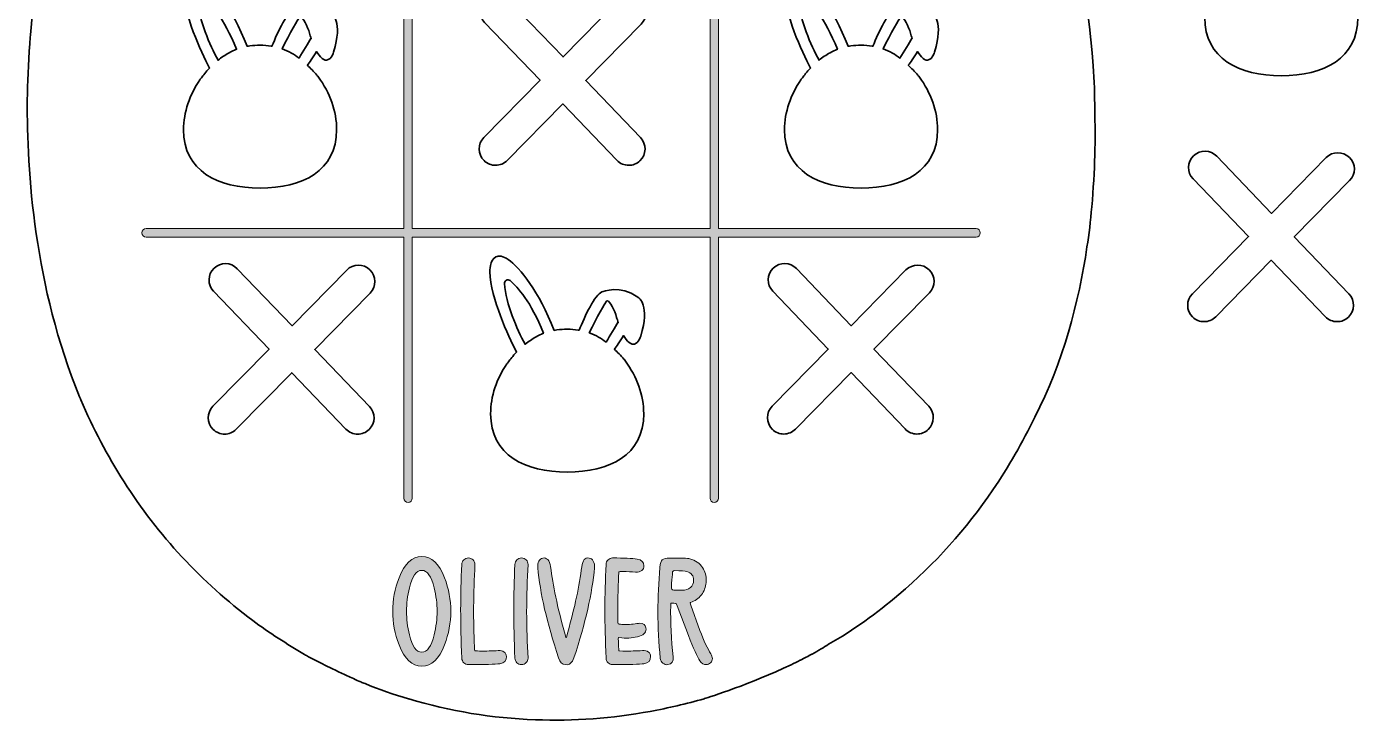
# Model space of a CAD drawing. Extents: x -95 to 1334, y -1165 to 318.
# Drawn here: x -95 to 1334, y -1165 to -423 of the extents above; entities that cross this region are included whole.
import ezdxf

# ---------------------------------------------------------------- set-up
doc = ezdxf.new("R2010")
doc.units = 0
doc.header["$MEASUREMENT"] = 0
doc.layers.add('Layer 1', color=7, linetype='Continuous', lineweight=0)

# ---------------------------------------------------------------- blocks, each defined once
blk = doc.blocks.new('Block_1')
at = {"layer": 'Layer 1', "color": 1, "lineweight": 35, "true_color": 0xff0000}
blk.add_open_spline([(1045.8, -512.1), (1045.8, -496.4), (1045.2, -480.7), (1044.2, -465.1), (1044.2, -465.1), (1044.2, -465.1), (1044.2, -465.1), (1044.2, -465.1), (1044.2, -465.1), (1044.2, -465.1), (1039, -390), (1022.7, -318), (1008.5, -266.9), (1002.8, -244.8), (995.5, -221.9), (987.6, -199.9), (986, -195.4), (985.1, -193), (985.1, -193), (985.1, -193), (985.1, -193), (985.1, -193), (979, -176.2), (972.6, -160), (966.5, -145.1), (962.4, -135.2), (958.2, -125.3), (953.8, -115.5), (951.8, -111), (949.9, -106.7), (948.1, -102.8), (947.2, -100), (945.9, -97.3), (944.5, -94.8), (943.5, -92.8), (942.7, -90.9), (941.9, -89.1), (939, -82.2), (935.6, -75.5), (932.2, -68.8), (932.1, -68.8), (932.1, -68.8), (932.1, -68.8), (932.1, -68.8), (932.1, -68.8), (932.1, -68.8), (931.2, -66.9), (930.2, -65), (929.2, -63.1), (924.5, -54), (919.8, -44.9), (914.9, -35.9), (914.9, -35.9), (914.9, -35.8), (914.8, -35.8), (914.8, -35.8), (914.8, -35.7), (914.8, -35.7), (913.5, -33.2), (911.7, -29.9), (909.5, -26.1), (909.3, -25.7), (909.1, -25.3), (908.9, -25), (905, -18), (901, -11.1), (896.8, -4.3), (896.8, -4.2), (896.7, -4.1), (896.7, -4), (896.6, -4), (896.6, -3.9), (896.5, -3.8), (896.1, -3.1), (895.7, -2.4), (895.3, -1.7), (895.3, -1.7), (895.3, -1.7), (895.3, -1.7), (895.3, -1.7), (876.7, 29), (876.7, 29), (876.5, 29.3), (876.5, 29.5), (876.5, 29.5), (858.2, 58.1), (838.2, 85.5), (816.8, 111.9), (796.9, 136.6), (775.5, 160.1), (752.5, 182), (735.7, 198), (718.5, 213.8), (699.4, 227.3), (689.1, 236.2), (677.6, 243.6), (666.2, 251.1), (636, 271.3), (603.9, 287.5), (569.6, 299.2), (539.2, 309.6), (508, 316), (475.8, 316.9), (421.1, 318.4), (369.7, 304.9), (320.7, 281.5), (312.5, 277.3), (304.1, 273.5), (296.2, 268.8), (284.8, 261.9), (273, 255.5), (262.3, 247.5), (248.3, 238), (234.7, 228), (221.8, 217.1), (219.8, 215.4), (217.7, 213.6), (215.7, 211.9), (184.3, 186), (156.4, 156.6), (130.5, 125.4), (122, 115.3), (113.8, 104.9), (105.9, 94.4), (105.9, 94.4), (105.9, 94.4), (105.9, 94.4), (85.7, 68.4), (67.4, 40.3), (51.6, 13.5), (50.9, 12.3), (50.1, 11.1), (49.5, 9.9), (12.5, -53.8), (-10.1, -109), (-10.1, -109), (-10.1, -109), (-10.1, -109.1), (-10.1, -109.1), (-17.9, -127.5), (-25.1, -146.1), (-31.9, -164.9), (-41.6, -191.6), (-50.2, -218.7), (-57.7, -246.2), (-57.7, -246.2), (-57.7, -246.2), (-57.7, -246.2), (-57.7, -246.2), (-63.3, -263.8), (-70.1, -294.3), (-70.1, -294.3), (-70.1, -294.3), (-70.1, -294.3), (-81.5, -342.1), (-87.9, -389.4), (-91.4, -432), (-91.4, -432), (-91.4, -432), (-91.4, -432), (-91.4, -432), (-91.4, -432), (-91.4, -432.1), (-91.4, -432.1), (-91.4, -432.1), (-91.4, -432.2), (-91.6, -435.3), (-91.9, -438.4), (-92.1, -441.5), (-92.1, -441.5), (-92.1, -441.5), (-92.1, -441.5), (-93.7, -463.1), (-94.5, -483.4), (-94.8, -501.7), (-94.8, -501.7), (-94.8, -502), (-94.8, -502), (-95.3, -577.1), (-87.2, -701.4), (-38.8, -818.7), (-38.7, -818.9), (-38.7, -819), (-38.6, -819.2), (-38.2, -820.1), (-37.8, -821), (-37.5, -821.9), (-24.5, -852.3), (-9.1, -881.4), (8.6, -909.2), (26.8, -937.8), (47.4, -964.7), (70.5, -989.6), (93.7, -1014.4), (118.8, -1037), (146.1, -1057.4), (163.8, -1070.7), (182.5, -1082.4), (201.5, -1093.8), (201.5, -1093.8), (201.6, -1093.8), (201.6, -1093.8), (202.2, -1094.2), (202.9, -1094.6), (203.5, -1095), (209.1, -1098.2), (214.8, -1101.1), (220.7, -1103.9), (227.3, -1107.2), (235.2, -1111.1), (244.1, -1115.2), (245, -1115.7), (246, -1116.2), (247, -1116.5), (249.2, -1117.5), (251.4, -1118.5), (253.7, -1119.5), (256.3, -1120.9), (258.9, -1122.1), (261.6, -1123.1), (263.1, -1123.7), (264.6, -1124.3), (266.1, -1124.8), (281, -1131), (297.1, -1136.8), (312.7, -1141.1), (312.8, -1141.1), (312.8, -1141.1), (312.9, -1141.1), (356.8, -1154.4), (402, -1161.8), (448.1, -1163.5), (489.3, -1165.1), (530.3, -1162), (570.8, -1154.5), (590.2, -1150.9), (609.4, -1146.6), (628.3, -1141), (628.3, -1141), (628.3, -1141), (628.3, -1141), (628.3, -1141), (628.3, -1141), (628.3, -1141), (628.4, -1141), (628.4, -1141), (628.4, -1141), (628.5, -1141), (628.5, -1141), (628.6, -1140.9), (628.7, -1140.9), (628.8, -1140.9), (628.9, -1140.9), (634.3, -1139.2), (678.1, -1125.4), (721.4, -1104.7), (721.4, -1104.7), (721.4, -1104.7), (721.4, -1104.7), (724.6, -1103.2), (727.9, -1101.6), (731.1, -1100), (731.2, -1099.9), (731.3, -1099.9), (731.4, -1099.8), (735.5, -1097.7), (739.6, -1095.6), (743.6, -1093.4), (743.6, -1093.4), (743.7, -1093.4), (743.8, -1093.3), (743.8, -1093.3), (743.8, -1093.3), (743.8, -1093.3), (747.1, -1091.5), (750.3, -1089.6), (753.5, -1087.7), (756.1, -1086.1), (758.8, -1084.5), (761.4, -1082.9), (788.1, -1067.7), (812.9, -1049.7), (836.4, -1029.8), (874.9, -997.1), (908.4, -959.8), (936.9, -918), (953.9, -893.2), (968.7, -867.2), (981.6, -840.3), (981.6, -840.3), (981.6, -840.3), (981.6, -840.3), (981.6, -840.3), (981.6, -840.3), (981.6, -840.3), (1012, -781.7), (1028.7, -717.9), (1037.5, -658.4), (1037.5, -658.4), (1037.5, -658.4), (1037.5, -658.4), (1039.7, -645.2), (1041.4, -630.7), (1042.6, -615.7), (1046.1, -577.1), (1046.6, -541.6), (1045.8, -512.1)], degree=3, knots=[0, 0, 0, 0, 1, 1, 1, 2, 2, 2, 3, 3, 3, 4, 4, 4, 5, 5, 5, 6, 6, 6, 7, 7, 7, 8, 8, 8, 9, 9, 9, 10, 10, 10, 11, 11, 11, 12, 12, 12, 13, 13, 13, 14, 14, 14, 15, 15, 15, 16, 16, 16, 17, 17, 17, 18, 18, 18, 19, 19, 19, 20, 20, 20, 21, 21, 21, 22, 22, 22, 23, 23, 23, 24, 24, 24, 25, 25, 25, 26, 26, 26, 27, 27, 27, 28, 28, 28, 29, 29, 29, 30, 30, 30, 31, 31, 31, 32, 32, 32, 33, 33, 33, 34, 34, 34, 35, 35, 35, 36, 36, 36, 37, 37, 37, 38, 38, 38, 39, 39, 39, 40, 40, 40, 41, 41, 41, 42, 42, 42, 43, 43, 43, 44, 44, 44, 45, 45, 45, 46, 46, 46, 47, 47, 47, 48, 48, 48, 49, 49, 49, 50, 50, 50, 51, 51, 51, 52, 52, 52, 53, 53, 53, 54, 54, 54, 55, 55, 55, 56, 56, 56, 57, 57, 57, 58, 58, 58, 59, 59, 59, 60, 60, 60, 61, 61, 61, 62, 62, 62, 63, 63, 63, 64, 64, 64, 65, 65, 65, 66, 66, 66, 67, 67, 67, 68, 68, 68, 69, 69, 69, 70, 70, 70, 71, 71, 71, 72, 72, 72, 73, 73, 73, 74, 74, 74, 75, 75, 75, 76, 76, 76, 77, 77, 77, 78, 78, 78, 79, 79, 79, 80, 80, 80, 81, 81, 81, 82, 82, 82, 83, 83, 83, 84, 84, 84, 85, 85, 85, 86, 86, 86, 87, 87, 87, 88, 88, 88, 89, 89, 89, 90, 90, 90, 91, 91, 91, 92, 92, 92, 93, 93, 93, 94, 94, 94, 95, 95, 95, 96, 96, 96, 97, 97, 97, 98, 98, 98, 99, 99, 99, 100, 100, 100, 101, 101, 101, 102, 102, 102, 102], dxfattribs=at)
blk = doc.blocks.new('Block_5')
at = {"layer": 'Layer 1', "color": 1, "lineweight": 35, "true_color": 0xff0000}
for points, knots in [([(542.9, -778.5), (542.9, -778.5), (542.9, -778.5), (542.8, -778.5), (539.3, -774.5), (535.9, -770.9), (532.6, -767.8), (534.8, -764.8), (538.1, -759.9), (542.4, -753.1), (544.1, -756), (546, -758.6), (548.2, -760.5), (550.7, -762.6), (552.8, -762.6), (554.1, -762.2), (558.4, -761), (560.5, -754.5), (560.7, -753.8), (570.7, -720.8), (558.9, -712.8), (557.6, -712.1), (538.6, -698.7), (520.7, -706), (519.3, -706.6), (511.6, -709.3), (501, -732.4), (494.8, -747.5), (494.5, -747.5), (494.3, -747.4), (494, -747.4), (490.1, -746.7), (486.2, -746.3), (482.1, -746.3), (478.4, -746.3), (474.8, -746.6), (471.2, -747.2), (470.2, -747.3), (469.2, -747.4), (468.2, -747.6), (451.6, -705.7), (432.1, -680.9), (418.9, -671.8), (413.6, -668.2), (409.2, -667.3), (405.8, -669.1), (399.4, -672.5), (399.5, -684.5), (399.5, -685), (400.7, -714.3), (418.6, -752.4), (428.1, -770.8), (424, -775.1), (421, -778.8), (419.4, -781.1), (418.3, -782.5), (417.8, -783.3), (417.8, -783.3), (412.3, -791.2), (407.9, -799.9), (404.9, -808.9), (401.9, -818), (400.3, -827.4), (400.3, -836.7), (400.3, -880.8), (436.9, -899), (482.1, -899), (527.3, -899), (563.9, -880.8), (563.9, -836.7), (563.9, -816.9), (556.5, -796.7), (544.3, -780.5), (543.9, -779.8), (543.4, -779.2), (542.9, -778.5)], [0, 0, 0, 0, 1, 1, 1, 2, 2, 2, 3, 3, 3, 4, 4, 4, 5, 5, 5, 6, 6, 6, 7, 7, 7, 8, 8, 8, 9, 9, 9, 10, 10, 10, 11, 11, 11, 12, 12, 12, 13, 13, 13, 14, 14, 14, 15, 15, 15, 16, 16, 16, 17, 17, 17, 18, 18, 18, 19, 19, 19, 20, 20, 20, 21, 21, 21, 22, 22, 22, 23, 23, 23, 24, 24, 24, 25, 25, 25, 25]), ([(449, -754.4), (444.7, -756.8), (440.7, -759.6), (437.2, -762.5), (428.4, -745.9), (416.6, -719.8), (415.2, -697.5), (415.1, -696), (415.9, -694.8), (417.2, -694.1), (417.7, -693.8), (418.3, -693.7), (418.9, -693.7), (419.7, -693.7), (420.5, -693.9), (421.2, -694.5), (429.2, -701.2), (443.2, -716.7), (456.8, -750.7), (454.1, -751.8), (451.5, -753), (449, -754.4)], [0, 0, 0, 0, 1, 1, 1, 2, 2, 2, 3, 3, 3, 4, 4, 4, 5, 5, 5, 6, 6, 6, 7, 7, 7, 7]), ([(515.7, -754.8), (512.5, -753), (509.2, -751.4), (505.7, -750.2), (513.3, -734.5), (523.4, -717.5), (523.5, -717.3), (524, -716.4), (524.5, -716), (525, -716), (527.8, -716.4), (532.8, -726), (534.9, -733.7), (535.4, -735.5), (536, -737.4), (536.6, -739.4), (536.6, -739.4), (536.3, -739.2), (536.3, -739.2), (533.7, -743.7), (528, -753.4), (523.7, -760.1), (521.1, -758.1), (518.4, -756.4), (515.7, -754.8)], [0, 0, 0, 0, 1, 1, 1, 2, 2, 2, 3, 3, 3, 4, 4, 4, 5, 5, 5, 6, 6, 6, 7, 7, 7, 8, 8, 8, 8])]:
    blk.add_open_spline(points, degree=3, knots=knots, dxfattribs=at)
blk = doc.blocks.new('Block_4')
at = {"layer": 'Layer 1'}
blk.add_blockref('Block_5', (0, 0), dxfattribs=at)
blk = doc.blocks.new('Block_7')
at = {"layer": 'Layer 1', "color": 1, "lineweight": 35, "true_color": 0xff0000}
for points, knots in [([(856.9, -475.2), (856.9, -475.1), (856.9, -475.1), (856.9, -475.1), (853.3, -471.1), (849.9, -467.6), (846.6, -464.4), (848.9, -461.5), (852.2, -456.6), (856.5, -449.8), (858.1, -452.7), (860, -455.2), (862.3, -457.1), (864.7, -459.3), (866.8, -459.2), (868.2, -458.8), (872.4, -457.6), (874.5, -451.2), (874.7, -450.4), (884.7, -417.4), (873, -409.5), (871.6, -408.7), (852.6, -395.3), (834.7, -402.6), (833.3, -403.2), (825.6, -406), (815, -429), (808.8, -444.1), (808.6, -444.1), (808.3, -444.1), (808.1, -444), (804.2, -443.3), (800.2, -442.9), (796.1, -442.9), (792.4, -442.9), (788.8, -443.3), (785.2, -443.8), (784.2, -443.9), (783.2, -444.1), (782.2, -444.2), (765.6, -402.3), (746.1, -377.5), (732.9, -368.5), (727.6, -364.8), (723.2, -363.9), (719.8, -365.7), (713.4, -369.2), (713.5, -381.1), (713.5, -381.6), (714.7, -410.9), (732.6, -449), (742.1, -467.5), (738.1, -471.7), (735.1, -475.5), (733.4, -477.7), (732.3, -479.2), (731.8, -480), (731.8, -480), (726.3, -487.9), (722, -496.5), (719, -505.6), (716, -514.6), (714.3, -524), (714.3, -533.3), (714.3, -577.4), (751, -595.6), (796.1, -595.6), (841.3, -595.6), (877.9, -577.4), (877.9, -533.3), (877.9, -513.6), (870.5, -493.4), (858.4, -477.1), (858, -476.5), (857.5, -475.8), (856.9, -475.2)], [0, 0, 0, 0, 1, 1, 1, 2, 2, 2, 3, 3, 3, 4, 4, 4, 5, 5, 5, 6, 6, 6, 7, 7, 7, 8, 8, 8, 9, 9, 9, 10, 10, 10, 11, 11, 11, 12, 12, 12, 13, 13, 13, 14, 14, 14, 15, 15, 15, 16, 16, 16, 17, 17, 17, 18, 18, 18, 19, 19, 19, 20, 20, 20, 21, 21, 21, 22, 22, 22, 23, 23, 23, 24, 24, 24, 25, 25, 25, 25]), ([(763.1, -451), (758.7, -453.4), (754.8, -456.2), (751.2, -459.1), (742.5, -442.5), (730.6, -416.4), (729.3, -394.2), (729.2, -392.7), (729.9, -391.4), (731.2, -390.7), (731.7, -390.5), (732.3, -390.3), (732.9, -390.3), (733.7, -390.3), (734.5, -390.5), (735.2, -391.2), (743.2, -397.8), (757.2, -413.3), (770.9, -447.3), (768.2, -448.4), (765.5, -449.7), (763.1, -451)], [0, 0, 0, 0, 1, 1, 1, 2, 2, 2, 3, 3, 3, 4, 4, 4, 5, 5, 5, 6, 6, 6, 7, 7, 7, 7]), ([(829.8, -451.5), (826.5, -449.6), (823.2, -448.1), (819.7, -446.9), (827.4, -431.1), (837.4, -414.2), (837.5, -413.9), (838, -413), (838.5, -412.6), (839, -412.7), (841.8, -413), (846.8, -422.7), (849, -430.3), (849.5, -432.1), (850, -434), (850.7, -436), (850.7, -436), (850.3, -435.8), (850.3, -435.8), (847.7, -440.3), (842.1, -450), (837.7, -456.8), (835.1, -454.8), (832.4, -453), (829.8, -451.5)], [0, 0, 0, 0, 1, 1, 1, 2, 2, 2, 3, 3, 3, 4, 4, 4, 5, 5, 5, 6, 6, 6, 7, 7, 7, 8, 8, 8, 8])]:
    blk.add_open_spline(points, degree=3, knots=knots, dxfattribs=at)
blk = doc.blocks.new('Block_6')
at = {"layer": 'Layer 1'}
blk.add_blockref('Block_7', (0, 0), dxfattribs=at)
blk = doc.blocks.new('Block_9')
at = {"layer": 'Layer 1', "color": 1, "lineweight": 35, "true_color": 0xff0000}
for points, knots in [([(214.8, -475.2), (214.8, -475.1), (214.8, -475.1), (214.8, -475.1), (211.2, -471.1), (207.8, -467.6), (204.5, -464.4), (206.8, -461.5), (210.1, -456.6), (214.4, -449.8), (216, -452.7), (218, -455.2), (220.2, -457.1), (222.6, -459.3), (224.7, -459.2), (226.1, -458.8), (230.3, -457.6), (232.4, -451.2), (232.6, -450.4), (242.6, -417.4), (230.9, -409.5), (229.5, -408.7), (210.5, -395.3), (192.6, -402.6), (191.2, -403.2), (183.5, -406), (172.9, -429), (166.7, -444.1), (166.5, -444.1), (166.2, -444.1), (166, -444), (162.1, -443.3), (158.1, -442.9), (154, -442.9), (150.3, -442.9), (146.7, -443.3), (143.2, -443.8), (142.1, -443.9), (141.1, -444.1), (140.1, -444.2), (123.5, -402.3), (104, -377.5), (90.8, -368.5), (85.5, -364.8), (81.1, -363.9), (77.7, -365.7), (71.3, -369.2), (71.4, -381.1), (71.4, -381.6), (72.6, -410.9), (90.5, -449), (100, -467.5), (96, -471.7), (93, -475.5), (91.3, -477.7), (90.2, -479.2), (89.7, -480), (89.7, -480), (84.2, -487.9), (79.9, -496.5), (76.9, -505.6), (73.9, -514.6), (72.2, -524), (72.2, -533.3), (72.2, -577.4), (108.9, -595.6), (154, -595.6), (199.2, -595.6), (235.8, -577.4), (235.8, -533.3), (235.8, -513.6), (228.5, -493.4), (216.3, -477.1), (215.9, -476.5), (215.4, -475.8), (214.8, -475.2)], [0, 0, 0, 0, 1, 1, 1, 2, 2, 2, 3, 3, 3, 4, 4, 4, 5, 5, 5, 6, 6, 6, 7, 7, 7, 8, 8, 8, 9, 9, 9, 10, 10, 10, 11, 11, 11, 12, 12, 12, 13, 13, 13, 14, 14, 14, 15, 15, 15, 16, 16, 16, 17, 17, 17, 18, 18, 18, 19, 19, 19, 20, 20, 20, 21, 21, 21, 22, 22, 22, 23, 23, 23, 24, 24, 24, 25, 25, 25, 25]), ([(121, -451), (116.6, -453.4), (112.7, -456.2), (109.1, -459.1), (100.4, -442.5), (88.5, -416.4), (87.2, -394.2), (87.1, -392.7), (87.8, -391.4), (89.1, -390.7), (89.6, -390.5), (90.2, -390.3), (90.8, -390.3), (91.6, -390.3), (92.4, -390.5), (93.1, -391.2), (101.1, -397.8), (115.1, -413.3), (128.8, -447.3), (126.1, -448.4), (123.5, -449.7), (121, -451)], [0, 0, 0, 0, 1, 1, 1, 2, 2, 2, 3, 3, 3, 4, 4, 4, 5, 5, 5, 6, 6, 6, 7, 7, 7, 7]), ([(187.7, -451.5), (184.4, -449.6), (181.1, -448.1), (177.6, -446.9), (185.3, -431.1), (195.3, -414.2), (195.4, -413.9), (195.9, -413), (196.4, -412.6), (196.9, -412.7), (199.7, -413), (204.7, -422.7), (206.9, -430.3), (207.4, -432.1), (207.9, -434), (208.6, -436), (208.6, -436), (208.2, -435.8), (208.2, -435.8), (205.6, -440.3), (200, -450), (195.6, -456.8), (193, -454.8), (190.4, -453), (187.7, -451.5)], [0, 0, 0, 0, 1, 1, 1, 2, 2, 2, 3, 3, 3, 4, 4, 4, 5, 5, 5, 6, 6, 6, 7, 7, 7, 8, 8, 8, 8])]:
    blk.add_open_spline(points, degree=3, knots=knots, dxfattribs=at)
blk = doc.blocks.new('Block_8')
at = {"layer": 'Layer 1'}
blk.add_blockref('Block_9', (0, 0), dxfattribs=at)
blk = doc.blocks.new('Block_13')
at = {"layer": 'Layer 1', "color": 1, "lineweight": 35, "true_color": 0xff0000}
for points, knots in [([(1305.9, -355.2), (1305.9, -355.1), (1305.9, -355.1), (1305.9, -355.1), (1302.3, -351.1), (1298.9, -347.6), (1295.6, -344.4), (1297.9, -341.5), (1301.2, -336.6), (1305.5, -329.8), (1307.1, -332.7), (1309, -335.2), (1311.3, -337.1), (1313.7, -339.3), (1315.8, -339.2), (1317.2, -338.8), (1321.4, -337.6), (1323.5, -331.2), (1323.7, -330.4), (1333.7, -297.4), (1322, -289.5), (1320.6, -288.7), (1301.6, -275.3), (1283.7, -282.6), (1282.3, -283.2), (1274.6, -286), (1264, -309), (1257.8, -324.1), (1257.6, -324.1), (1257.3, -324.1), (1257.1, -324), (1253.2, -323.3), (1249.2, -322.9), (1245.1, -322.9), (1241.4, -322.9), (1237.8, -323.3), (1234.2, -323.8), (1233.2, -323.9), (1232.2, -324.1), (1231.2, -324.2), (1214.6, -282.3), (1195.1, -257.5), (1181.9, -248.5), (1176.6, -244.8), (1172.2, -243.9), (1168.8, -245.7), (1162.4, -249.2), (1162.5, -261.1), (1162.5, -261.6), (1163.7, -290.9), (1181.6, -329), (1191.1, -347.5), (1187.1, -351.7), (1184.1, -355.5), (1182.4, -357.7), (1181.3, -359.2), (1180.8, -360), (1180.8, -360), (1175.3, -367.9), (1171, -376.5), (1168, -385.6), (1165, -394.6), (1163.3, -404), (1163.3, -413.3), (1163.3, -457.4), (1200, -475.6), (1245.1, -475.6), (1290.3, -475.6), (1326.9, -457.4), (1326.9, -413.3), (1326.9, -393.6), (1319.5, -373.4), (1307.4, -357.1), (1307, -356.5), (1306.5, -355.8), (1305.9, -355.2)], [0, 0, 0, 0, 1, 1, 1, 2, 2, 2, 3, 3, 3, 4, 4, 4, 5, 5, 5, 6, 6, 6, 7, 7, 7, 8, 8, 8, 9, 9, 9, 10, 10, 10, 11, 11, 11, 12, 12, 12, 13, 13, 13, 14, 14, 14, 15, 15, 15, 16, 16, 16, 17, 17, 17, 18, 18, 18, 19, 19, 19, 20, 20, 20, 21, 21, 21, 22, 22, 22, 23, 23, 23, 24, 24, 24, 25, 25, 25, 25]), ([(1212.1, -331), (1207.7, -333.4), (1203.8, -336.2), (1200.2, -339.1), (1191.5, -322.5), (1179.6, -296.4), (1178.3, -274.2), (1178.2, -272.7), (1178.9, -271.4), (1180.2, -270.7), (1180.7, -270.5), (1181.3, -270.3), (1181.9, -270.3), (1182.7, -270.3), (1183.5, -270.5), (1184.2, -271.2), (1192.2, -277.8), (1206.2, -293.3), (1219.9, -327.3), (1217.2, -328.4), (1214.5, -329.7), (1212.1, -331)], [0, 0, 0, 0, 1, 1, 1, 2, 2, 2, 3, 3, 3, 4, 4, 4, 5, 5, 5, 6, 6, 6, 7, 7, 7, 7]), ([(1278.8, -331.5), (1275.5, -329.6), (1272.2, -328.1), (1268.7, -326.9), (1276.4, -311.1), (1286.4, -294.2), (1286.5, -293.9), (1287, -293), (1287.5, -292.6), (1288, -292.7), (1290.8, -293), (1295.8, -302.7), (1298, -310.3), (1298.5, -312.1), (1299, -314), (1299.7, -316), (1299.7, -316), (1299.3, -315.8), (1299.3, -315.8), (1296.7, -320.3), (1291.1, -330), (1286.7, -336.8), (1284.1, -334.8), (1281.4, -333), (1278.8, -331.5)], [0, 0, 0, 0, 1, 1, 1, 2, 2, 2, 3, 3, 3, 4, 4, 4, 5, 5, 5, 6, 6, 6, 7, 7, 7, 8, 8, 8, 8])]:
    blk.add_open_spline(points, degree=3, knots=knots, dxfattribs=at)
blk = doc.blocks.new('Block_12')
at = {"layer": 'Layer 1'}
blk.add_blockref('Block_13', (0, 0), dxfattribs=at)
blk = doc.blocks.new('Block_3')
at = {"layer": 'Layer 1', "true_color": 0x000000, "transparency": 33554687}
h = blk.add_hatch(color=18, dxfattribs=at)
h.dxf.hatch_style = 2
edge = h.paths.add_edge_path()
edge.add_spline(control_points=[(316.6, -638.9), (316.6, -638.9), (634.8, -638.9), (634.8, -638.9), (634.8, -638.9), (634.8, -327.9), (634.8, -327.9), (634.8, -327.9), (316.6, -327.9), (316.6, -327.9), (316.6, -327.9), (316.6, -638.9), (316.6, -638.9)], knot_values=[0, 0, 0, 0, 1, 1, 1, 2, 2, 2, 3, 3, 3, 4, 4, 4, 4], degree=3, periodic=0)
edge = h.paths.add_edge_path()
edge.add_spline(control_points=[(639.3, -931.3), (636.8, -931.3), (634.8, -929.2), (634.8, -926.8), (634.8, -926.8), (634.8, -647.9), (634.8, -647.9), (634.8, -647.9), (316.6, -647.9), (316.6, -647.9), (316.6, -647.9), (316.6, -926.8), (316.6, -926.8), (316.6, -929.2), (314.5, -931.3), (312.1, -931.3), (309.6, -931.3), (307.6, -929.2), (307.6, -926.8), (307.6, -926.8), (307.6, -647.9), (307.6, -647.9), (307.6, -647.9), (32.3, -647.9), (32.3, -647.9), (29.8, -647.9), (27.8, -645.9), (27.8, -643.4), (27.8, -640.9), (29.8, -638.9), (32.3, -638.9), (32.3, -638.9), (307.6, -638.9), (307.6, -638.9), (307.6, -638.9), (307.6, -327.9), (307.6, -327.9), (307.6, -327.9), (32.3, -327.9), (32.3, -327.9), (29.8, -327.9), (27.8, -325.9), (27.8, -323.4), (27.8, -321), (29.8, -318.9), (32.3, -318.9), (32.3, -318.9), (307.6, -318.9), (307.6, -318.9), (307.6, -318.9), (307.6, -40.1), (307.6, -40.1), (307.6, -37.6), (309.6, -35.6), (312.1, -35.6), (314.5, -35.6), (316.6, -37.6), (316.6, -40.1), (316.6, -40.1), (316.6, -318.9), (316.6, -318.9), (316.6, -318.9), (634.8, -318.9), (634.8, -318.9), (634.8, -318.9), (634.8, -40.1), (634.8, -40.1), (634.8, -37.6), (636.8, -35.6), (639.3, -35.6), (641.7, -35.6), (643.8, -37.6), (643.8, -40.1), (643.8, -40.1), (643.8, -318.9), (643.8, -318.9), (643.8, -318.9), (919, -318.9), (919, -318.9), (921.5, -318.9), (923.5, -321), (923.5, -323.4), (923.5, -325.9), (921.5, -327.9), (919, -327.9), (919, -327.9), (643.8, -327.9), (643.8, -327.9), (643.8, -327.9), (643.8, -638.9), (643.8, -638.9), (643.8, -638.9), (919, -638.9), (919, -638.9), (921.5, -638.9), (923.5, -640.9), (923.5, -643.4), (923.5, -645.9), (921.5, -647.9), (919, -647.9), (919, -647.9), (643.8, -647.9), (643.8, -647.9), (643.8, -647.9), (643.8, -926.8), (643.8, -926.8), (643.8, -929.2), (641.7, -931.3), (639.3, -931.3)], knot_values=[0, 0, 0, 0, 1, 1, 1, 2, 2, 2, 3, 3, 3, 4, 4, 4, 5, 5, 5, 6, 6, 6, 7, 7, 7, 8, 8, 8, 9, 9, 9, 10, 10, 10, 11, 11, 11, 12, 12, 12, 13, 13, 13, 14, 14, 14, 15, 15, 15, 16, 16, 16, 17, 17, 17, 18, 18, 18, 19, 19, 19, 20, 20, 20, 21, 21, 21, 22, 22, 22, 23, 23, 23, 24, 24, 24, 25, 25, 25, 26, 26, 26, 27, 27, 27, 28, 28, 28, 29, 29, 29, 30, 30, 30, 31, 31, 31, 32, 32, 32, 33, 33, 33, 34, 34, 34, 35, 35, 35, 36, 36, 36, 36], degree=3, periodic=0)
at = {"layer": 'Layer 1'}
for points, knots in [([(639.3, -931.3), (636.8, -931.3), (634.8, -929.2), (634.8, -926.8), (634.8, -926.8), (634.8, -647.9), (634.8, -647.9), (634.8, -647.9), (316.6, -647.9), (316.6, -647.9), (316.6, -647.9), (316.6, -926.8), (316.6, -926.8), (316.6, -929.2), (314.5, -931.3), (312.1, -931.3), (309.6, -931.3), (307.6, -929.2), (307.6, -926.8), (307.6, -926.8), (307.6, -647.9), (307.6, -647.9), (307.6, -647.9), (32.3, -647.9), (32.3, -647.9), (29.8, -647.9), (27.8, -645.9), (27.8, -643.4), (27.8, -640.9), (29.8, -638.9), (32.3, -638.9), (32.3, -638.9), (307.6, -638.9), (307.6, -638.9), (307.6, -638.9), (307.6, -327.9), (307.6, -327.9), (307.6, -327.9), (32.3, -327.9), (32.3, -327.9), (29.8, -327.9), (27.8, -325.9), (27.8, -323.4), (27.8, -321), (29.8, -318.9), (32.3, -318.9), (32.3, -318.9), (307.6, -318.9), (307.6, -318.9), (307.6, -318.9), (307.6, -40.1), (307.6, -40.1), (307.6, -37.6), (309.6, -35.6), (312.1, -35.6), (314.5, -35.6), (316.6, -37.6), (316.6, -40.1), (316.6, -40.1), (316.6, -318.9), (316.6, -318.9), (316.6, -318.9), (634.8, -318.9), (634.8, -318.9), (634.8, -318.9), (634.8, -40.1), (634.8, -40.1), (634.8, -37.6), (636.8, -35.6), (639.3, -35.6), (641.7, -35.6), (643.8, -37.6), (643.8, -40.1), (643.8, -40.1), (643.8, -318.9), (643.8, -318.9), (643.8, -318.9), (919, -318.9), (919, -318.9), (921.5, -318.9), (923.5, -321), (923.5, -323.4), (923.5, -325.9), (921.5, -327.9), (919, -327.9), (919, -327.9), (643.8, -327.9), (643.8, -327.9), (643.8, -327.9), (643.8, -638.9), (643.8, -638.9), (643.8, -638.9), (919, -638.9), (919, -638.9), (921.5, -638.9), (923.5, -640.9), (923.5, -643.4), (923.5, -645.9), (921.5, -647.9), (919, -647.9), (919, -647.9), (643.8, -647.9), (643.8, -647.9), (643.8, -647.9), (643.8, -926.8), (643.8, -926.8), (643.8, -929.2), (641.7, -931.3), (639.3, -931.3)], [0, 0, 0, 0, 1, 1, 1, 2, 2, 2, 3, 3, 3, 4, 4, 4, 5, 5, 5, 6, 6, 6, 7, 7, 7, 8, 8, 8, 9, 9, 9, 10, 10, 10, 11, 11, 11, 12, 12, 12, 13, 13, 13, 14, 14, 14, 15, 15, 15, 16, 16, 16, 17, 17, 17, 18, 18, 18, 19, 19, 19, 20, 20, 20, 21, 21, 21, 22, 22, 22, 23, 23, 23, 24, 24, 24, 25, 25, 25, 26, 26, 26, 27, 27, 27, 28, 28, 28, 29, 29, 29, 30, 30, 30, 31, 31, 31, 32, 32, 32, 33, 33, 33, 34, 34, 34, 35, 35, 35, 36, 36, 36, 36]), ([(316.6, -638.9), (316.6, -638.9), (634.8, -638.9), (634.8, -638.9), (634.8, -638.9), (634.8, -327.9), (634.8, -327.9), (634.8, -327.9), (316.6, -327.9), (316.6, -327.9), (316.6, -327.9), (316.6, -638.9), (316.6, -638.9)], [0, 0, 0, 0, 1, 1, 1, 2, 2, 2, 3, 3, 3, 4, 4, 4, 4])]:
    blk.add_open_spline(points, degree=3, knots=knots, dxfattribs=at)
at = {"layer": 'Layer 1', "color": 1, "lineweight": 35, "true_color": 0xff0000}
for points in [[(560.9, -395.9), (554, -389.1), (542.9, -389.2), (536.1, -396.1), (536.1, -396.1), (477.7, -455.6), (477.7, -455.6), (477.7, -455.6), (419.1, -394.6), (419.1, -394.6), (412.4, -387.6), (401.3, -387.4), (394.3, -394.1), (387.4, -400.8), (387.1, -411.8), (393.8, -418.8), (393.8, -418.8), (453.1, -480.5), (453.1, -480.5), (453.1, -480.5), (393.1, -541.5), (393.1, -541.5), (386.3, -548.4), (386.4, -559.5), (393.3, -566.3), (396.7, -569.6), (401.2, -571.3), (405.6, -571.3), (410.1, -571.3), (414.6, -569.5), (418.1, -566.1), (418.1, -566.1), (477.4, -505.7), (477.4, -505.7), (477.4, -505.7), (535.1, -565.9), (535.1, -565.9), (538.6, -569.5), (543.2, -571.3), (547.8, -571.3), (552.1, -571.3), (556.5, -569.7), (559.9, -566.4), (566.8, -559.7), (567.1, -548.6), (560.4, -541.7), (560.4, -541.7), (501.9, -480.8), (501.9, -480.8), (501.9, -480.8), (561.1, -420.6), (561.1, -420.6), (567.9, -413.7), (567.8, -402.6), (560.9, -395.9)], [(1317.9, -562.9), (1311, -556.1), (1299.9, -556.2), (1293.1, -563.1), (1293.1, -563.1), (1234.7, -622.6), (1234.7, -622.6), (1234.7, -622.6), (1176.1, -561.6), (1176.1, -561.6), (1169.4, -554.6), (1158.3, -554.4), (1151.3, -561.1), (1144.4, -567.8), (1144.1, -578.8), (1150.8, -585.8), (1150.8, -585.8), (1210.1, -647.5), (1210.1, -647.5), (1210.1, -647.5), (1150.1, -708.5), (1150.1, -708.5), (1143.3, -715.4), (1143.4, -726.5), (1150.3, -733.3), (1153.7, -736.6), (1158.2, -738.3), (1162.6, -738.3), (1167.1, -738.3), (1171.6, -736.5), (1175.1, -733.1), (1175.1, -733.1), (1234.4, -672.7), (1234.4, -672.7), (1234.4, -672.7), (1292.1, -732.9), (1292.1, -732.9), (1295.6, -736.5), (1300.2, -738.3), (1304.8, -738.3), (1309.1, -738.3), (1313.5, -736.7), (1316.9, -733.4), (1323.8, -726.7), (1324.1, -715.6), (1317.4, -708.7), (1317.4, -708.7), (1258.9, -647.8), (1258.9, -647.8), (1258.9, -647.8), (1318.1, -587.6), (1318.1, -587.6), (1324.9, -580.7), (1324.8, -569.6), (1317.9, -562.9)], [(271.4, -683), (264.5, -676.2), (253.4, -676.3), (246.6, -683.2), (246.6, -683.2), (188.1, -742.7), (188.1, -742.7), (188.1, -742.7), (129.5, -681.7), (129.5, -681.7), (122.9, -674.7), (111.8, -674.5), (104.8, -681.2), (97.8, -687.9), (97.6, -698.9), (104.3, -705.9), (104.3, -705.9), (163.6, -767.6), (163.6, -767.6), (163.6, -767.6), (103.6, -828.7), (103.6, -828.7), (96.8, -835.5), (96.9, -846.6), (103.8, -853.4), (107.2, -856.7), (111.6, -858.4), (116.1, -858.4), (120.6, -858.4), (125.1, -856.7), (128.5, -853.2), (128.5, -853.2), (187.8, -792.9), (187.8, -792.9), (187.8, -792.9), (245.6, -853), (245.6, -853), (249.1, -856.6), (253.7, -858.4), (258.2, -858.4), (262.6, -858.4), (267, -856.8), (270.4, -853.5), (277.3, -846.8), (277.6, -835.8), (270.9, -828.8), (270.9, -828.8), (212.4, -767.9), (212.4, -767.9), (212.4, -767.9), (271.6, -707.7), (271.6, -707.7), (278.3, -700.8), (278.3, -689.8), (271.4, -683)], [(868.9, -682.9), (862, -676.1), (850.9, -676.2), (844.1, -683.1), (844.1, -683.1), (785.7, -742.6), (785.7, -742.6), (785.7, -742.6), (727.1, -681.6), (727.1, -681.6), (720.4, -674.6), (709.3, -674.4), (702.3, -681.1), (695.4, -687.8), (695.1, -698.8), (701.8, -705.8), (701.8, -705.8), (761.1, -767.5), (761.1, -767.5), (761.1, -767.5), (701.1, -828.5), (701.1, -828.5), (694.3, -835.4), (694.4, -846.5), (701.3, -853.3), (704.7, -856.6), (709.2, -858.3), (713.6, -858.3), (718.1, -858.3), (722.6, -856.5), (726.1, -853.1), (726.1, -853.1), (785.4, -792.7), (785.4, -792.7), (785.4, -792.7), (843.1, -852.9), (843.1, -852.9), (846.6, -856.5), (851.2, -858.3), (855.8, -858.3), (860.1, -858.3), (864.5, -856.7), (867.9, -853.4), (874.8, -846.7), (875.1, -835.6), (868.4, -828.7), (868.4, -828.7), (809.9, -767.8), (809.9, -767.8), (809.9, -767.8), (869.1, -707.6), (869.1, -707.6), (875.9, -700.7), (875.8, -689.6), (868.9, -682.9)]]:
    blk.add_open_spline(points, degree=3, knots=[0, 0, 0, 0, 1, 1, 1, 2, 2, 2, 3, 3, 3, 4, 4, 4, 5, 5, 5, 6, 6, 6, 7, 7, 7, 8, 8, 8, 9, 9, 9, 10, 10, 10, 11, 11, 11, 12, 12, 12, 13, 13, 13, 14, 14, 14, 15, 15, 15, 16, 16, 16, 17, 17, 17, 18, 18, 18, 18], dxfattribs=at)
at = {"layer": 'Layer 1'}
for name in ['Block_12', 'Block_8', 'Block_6', 'Block_4']:
    blk.add_blockref(name, (0, 0), dxfattribs=at)
blk = doc.blocks.new('Block_14')
at = {"layer": 'Layer 1', "true_color": 0x000000, "transparency": 33554687}
h = blk.add_hatch(color=18, dxfattribs=at)
h.dxf.hatch_style = 2
edge = h.paths.add_edge_path()
edge.add_spline(control_points=[(343.1, -1047.6), (343.1, -1039.5), (342.1, -1031.1), (340, -1022.5), (337, -1010.1), (332.6, -1003.9), (326.8, -1003.9), (321, -1003.9), (316.6, -1010.1), (313.6, -1022.5), (311.5, -1031.1), (310.4, -1039.5), (310.4, -1047.6), (310.4, -1055.8), (311.5, -1064.2), (313.6, -1072.8), (316.6, -1085.2), (321, -1091.4), (326.8, -1091.4), (332.6, -1091.4), (337, -1085.2), (340, -1072.8), (342.1, -1064.2), (343.1, -1055.8), (343.1, -1047.6)], knot_values=[0, 0, 0, 0, 1, 1, 1, 2, 2, 2, 3, 3, 3, 4, 4, 4, 5, 5, 5, 6, 6, 6, 7, 7, 7, 8, 8, 8, 8], degree=3, periodic=0)
edge = h.paths.add_edge_path()
edge.add_spline(control_points=[(357.8, -1047.6), (357.8, -1059.8), (355.5, -1071.7), (351.1, -1083.3), (345.2, -1098.5), (337.1, -1106.1), (326.8, -1106.1), (316.5, -1106.1), (308.4, -1098.5), (302.5, -1083.3), (298, -1071.7), (295.7, -1059.8), (295.7, -1047.6), (295.7, -1035.5), (298, -1023.6), (302.5, -1012), (308.4, -996.8), (316.5, -989.2), (326.8, -989.2), (337.1, -989.2), (345.2, -996.8), (351.1, -1012), (355.5, -1023.5), (357.8, -1035.4), (357.8, -1047.6)], knot_values=[0, 0, 0, 0, 1, 1, 1, 2, 2, 2, 3, 3, 3, 4, 4, 4, 5, 5, 5, 6, 6, 6, 7, 7, 7, 8, 8, 8, 8], degree=3, periodic=0)
h = blk.add_hatch(color=18, dxfattribs=at)
h.dxf.hatch_style = 2
edge = h.paths.add_edge_path()
edge.add_spline(control_points=[(417.2, -1095.9), (417.3, -1100.3), (414.9, -1102.9), (410, -1103.6), (405.4, -1104.3), (394.2, -1104.6), (376.5, -1104.6), (374.6, -1104.6), (373, -1103.9), (371.7, -1102.6), (370.3, -1101.2), (369.6, -1099.6), (369.5, -1097.6), (368.7, -1078.6), (368.3, -1061.4), (368.3, -1046), (368.3, -1030.3), (368.7, -1014.2), (369.5, -997.7), (369.6, -995.7), (370.3, -994), (371.7, -992.7), (373, -991.3), (374.6, -990.7), (376.5, -990.7), (378.5, -990.7), (380.2, -991.4), (381.6, -992.8), (383, -994.2), (383.7, -995.8), (383.6, -997.7), (381.9, -1028.5), (381.7, -1057.7), (383, -1085.4), (383.2, -1088.2), (383.3, -1089.7), (383.4, -1089.8), (383.5, -1089.8), (385.2, -1089.9), (388.5, -1090.1), (395.7, -1090.2), (402.4, -1090), (408.5, -1089.6), (411.1, -1089.4), (413.2, -1089.9), (414.8, -1091.2), (416.4, -1092.4), (417.2, -1094), (417.2, -1095.9)], knot_values=[0, 0, 0, 0, 1, 1, 1, 2, 2, 2, 3, 3, 3, 4, 4, 4, 5, 5, 5, 6, 6, 6, 7, 7, 7, 8, 8, 8, 9, 9, 9, 10, 10, 10, 11, 11, 11, 12, 12, 12, 13, 13, 13, 14, 14, 14, 15, 15, 15, 16, 16, 16, 16], degree=3, periodic=0)
h = blk.add_hatch(color=18, dxfattribs=at)
h.dxf.hatch_style = 2
edge = h.paths.add_edge_path()
edge.add_spline(control_points=[(440.3, -1097.6), (440.4, -1099.5), (439.7, -1101.1), (438.3, -1102.5), (436.9, -1103.9), (435.2, -1104.6), (433.2, -1104.6), (431.3, -1104.6), (429.7, -1103.9), (428.3, -1102.6), (427, -1101.2), (426.3, -1099.6), (426.2, -1097.6), (425.4, -1078.6), (425, -1061.4), (425, -1046), (425, -1030.3), (425.4, -1014.2), (426.2, -997.7), (426.3, -995.7), (427, -994), (428.3, -992.7), (429.7, -991.3), (431.3, -990.7), (433.2, -990.7), (435.2, -990.7), (436.9, -991.4), (438.3, -992.8), (439.7, -994.2), (440.4, -995.8), (440.3, -997.7), (439.3, -1013.8), (438.8, -1030.7), (438.8, -1048.2), (438.8, -1065.5), (439.3, -1082), (440.3, -1097.6)], knot_values=[0, 0, 0, 0, 1, 1, 1, 2, 2, 2, 3, 3, 3, 4, 4, 4, 5, 5, 5, 6, 6, 6, 7, 7, 7, 8, 8, 8, 9, 9, 9, 10, 10, 10, 11, 11, 11, 12, 12, 12, 12], degree=3, periodic=0)
h = blk.add_hatch(color=18, dxfattribs=at)
h.dxf.hatch_style = 2
edge = h.paths.add_edge_path()
edge.add_spline(control_points=[(511.3, -1001.2), (508.9, -1028), (501.6, -1060), (489.3, -1097.4), (487.6, -1102.7), (484.6, -1105.1), (480.4, -1104.6), (476.8, -1104.3), (474.3, -1101.9), (472.8, -1097.4), (460.5, -1060), (453.1, -1028), (450.7, -1001.2), (450.3, -995.4), (452.1, -991.9), (456.1, -990.8), (458, -990.4), (459.8, -991), (461.3, -992.5), (462.9, -994.1), (463.9, -996.5), (464.4, -999.8), (466.9, -1019.9), (471.8, -1043.3), (479.2, -1070), (480.3, -1073.8), (480.9, -1075.7), (481, -1075.7), (481.2, -1075.7), (481.8, -1073.7), (482.8, -1069.8), (490.2, -1043.4), (495.2, -1020.2), (497.7, -1000), (498.2, -996.6), (499, -994.1), (500.3, -992.5), (501.5, -991), (503.3, -990.4), (505.5, -990.8), (507.4, -991), (508.9, -992.1), (510, -994), (511.1, -995.9), (511.5, -998.3), (511.3, -1001.2)], knot_values=[0, 0, 0, 0, 1, 1, 1, 2, 2, 2, 3, 3, 3, 4, 4, 4, 5, 5, 5, 6, 6, 6, 7, 7, 7, 8, 8, 8, 9, 9, 9, 10, 10, 10, 11, 11, 11, 12, 12, 12, 13, 13, 13, 14, 14, 14, 15, 15, 15, 15], degree=3, periodic=0)
h = blk.add_hatch(color=18, dxfattribs=at)
h.dxf.hatch_style = 2
edge = h.paths.add_edge_path()
edge.add_spline(control_points=[(571.3, -1095.9), (571.4, -1100.3), (569, -1102.9), (564.1, -1103.6), (559.5, -1104.3), (548.3, -1104.6), (530.6, -1104.6), (528.8, -1104.6), (527.1, -1103.9), (525.8, -1102.6), (524.4, -1101.2), (523.7, -1099.6), (523.6, -1097.6), (522.8, -1078.6), (522.4, -1061.4), (522.4, -1046), (522.4, -1030.3), (522.8, -1014.2), (523.6, -997.7), (523.7, -995.7), (524.4, -994), (525.8, -992.7), (527.1, -991.3), (528.8, -990.7), (530.6, -990.7), (542.8, -990.7), (551.6, -991.1), (557, -991.9), (561.7, -992.7), (564.1, -995.1), (564.1, -999.1), (564.2, -1001.1), (563.4, -1002.7), (561.8, -1004), (560.1, -1005.3), (557.9, -1005.9), (555.2, -1005.7), (550.9, -1005.4), (546.4, -1005.2), (541.6, -1005.2), (539.1, -1005.2), (537.7, -1005.3), (537.5, -1005.5), (537.3, -1005.7), (537.2, -1007), (537.1, -1009.3), (536.4, -1023.6), (536.1, -1039.4), (536.3, -1056.6), (536.3, -1059.3), (536.4, -1060.8), (536.6, -1061), (536.9, -1061.3), (538.2, -1061.5), (540.5, -1061.6), (546, -1062), (551.4, -1061.7), (556.6, -1060.8), (558, -1060.6), (558.9, -1060.5), (559.4, -1060.5), (563.5, -1060.5), (565.8, -1062.1), (566.3, -1065.3), (567.1, -1069.5), (564.8, -1072.5), (559.3, -1074.2), (553.6, -1076), (547.3, -1076.6), (540.5, -1076.1), (540.5, -1076.1), (537.4, -1075.8), (537.4, -1075.8), (537.1, -1075.8), (536.8, -1076.1), (536.6, -1076.6), (536.6, -1076.6), (536.6, -1076.7), (536.6, -1076.7), (536.6, -1076.8), (536.7, -1077.2), (536.7, -1077.9), (536.8, -1078.5), (536.8, -1079.2), (536.8, -1079.9), (536.8, -1079.9), (537.1, -1085.9), (537.1, -1085.9), (537.3, -1088.4), (537.4, -1089.7), (537.5, -1089.8), (537.5, -1089.8), (541.7, -1090.1), (541.7, -1090.1), (549.3, -1090.2), (556.3, -1090), (562.6, -1089.6), (565.2, -1089.4), (567.3, -1089.9), (568.9, -1091.2), (570.5, -1092.4), (571.3, -1094), (571.3, -1095.9)], knot_values=[0, 0, 0, 0, 1, 1, 1, 2, 2, 2, 3, 3, 3, 4, 4, 4, 5, 5, 5, 6, 6, 6, 7, 7, 7, 8, 8, 8, 9, 9, 9, 10, 10, 10, 11, 11, 11, 12, 12, 12, 13, 13, 13, 14, 14, 14, 15, 15, 15, 16, 16, 16, 17, 17, 17, 18, 18, 18, 19, 19, 19, 20, 20, 20, 21, 21, 21, 22, 22, 22, 23, 23, 23, 24, 24, 24, 25, 25, 25, 26, 26, 26, 27, 27, 27, 28, 28, 28, 29, 29, 29, 30, 30, 30, 31, 31, 31, 32, 32, 32, 33, 33, 33, 34, 34, 34, 34], degree=3, periodic=0)
h = blk.add_hatch(color=18, dxfattribs=at)
h.dxf.hatch_style = 2
edge = h.paths.add_edge_path()
edge.add_spline(control_points=[(617.2, -1014.5), (617.2, -1009.7), (614.8, -1006.6), (610.1, -1005.1), (607.8, -1004.5), (603.5, -1004.2), (597.2, -1004.2), (595.8, -1004.2), (595, -1004.6), (594.7, -1005.4), (594.7, -1006.1), (594.6, -1007.1), (594.5, -1008.5), (593.8, -1016.5), (593.5, -1021.3), (593.5, -1022.9), (593.5, -1024.4), (595, -1025.2), (598.1, -1025.2), (598.1, -1025.2), (604.9, -1025.2), (604.9, -1025.2), (608.5, -1025.2), (611.4, -1024.2), (613.7, -1022.2), (616, -1020.3), (617.2, -1017.7), (617.2, -1014.5)], knot_values=[0, 0, 0, 0, 1, 1, 1, 2, 2, 2, 3, 3, 3, 4, 4, 4, 5, 5, 5, 6, 6, 6, 7, 7, 7, 8, 8, 8, 9, 9, 9, 9], degree=3, periodic=0)
edge = h.paths.add_edge_path()
edge.add_spline(control_points=[(635.7, -1093.2), (636.7, -1094.8), (637.2, -1096.5), (637.2, -1098.2), (637.2, -1100), (636.6, -1101.5), (635.3, -1102.7), (634, -1104), (632.4, -1104.6), (630.6, -1104.6), (627.9, -1104.6), (625.7, -1103.3), (623.9, -1100.6), (621.1, -1096.4), (617, -1087.3), (611.6, -1073.4), (611.6, -1073.4), (599.6, -1041.8), (599.6, -1041.8), (599, -1040.2), (598.6, -1039.4), (598.5, -1039.2), (598.3, -1039.2), (597.5, -1039.1), (595.9, -1039.1), (595.9, -1039.1), (593, -1039.1), (593, -1039.1), (593, -1039.2), (592.9, -1040.1), (592.7, -1041.6), (592.4, -1059.9), (593.3, -1078.1), (595.3, -1096.2), (595.9, -1101.2), (594, -1104), (589.7, -1104.6), (587.8, -1104.9), (586, -1104.4), (584.4, -1103.1), (582.7, -1101.8), (581.8, -1100), (581.5, -1097.7), (579.9, -1081.6), (579.1, -1065), (579.1, -1047.8), (579.1, -1032.6), (579.8, -1016.9), (581.2, -1000.7), (581.6, -996.5), (582.4, -993.8), (583.7, -992.6), (585, -991.4), (587.7, -990.8), (591.7, -990.8), (603.7, -990.6), (610.9, -990.9), (613.3, -991.6), (619.2, -993.2), (623.6, -996.3), (626.7, -1001), (629.5, -1005.1), (630.8, -1009.9), (630.6, -1015.3), (630.5, -1020.1), (629.2, -1024.5), (626.6, -1028.6), (623.7, -1033), (620, -1036), (615.5, -1037.6), (614.1, -1038.1), (613.4, -1038.4), (613.4, -1038.5), (613.4, -1038.5), (614.3, -1041), (614.3, -1041), (614.3, -1041), (623.9, -1068), (623.9, -1068), (628.2, -1079.3), (632.1, -1087.7), (635.7, -1093.2)], knot_values=[0, 0, 0, 0, 1, 1, 1, 2, 2, 2, 3, 3, 3, 4, 4, 4, 5, 5, 5, 6, 6, 6, 7, 7, 7, 8, 8, 8, 9, 9, 9, 10, 10, 10, 11, 11, 11, 12, 12, 12, 13, 13, 13, 14, 14, 14, 15, 15, 15, 16, 16, 16, 17, 17, 17, 18, 18, 18, 19, 19, 19, 20, 20, 20, 21, 21, 21, 22, 22, 22, 23, 23, 23, 24, 24, 24, 25, 25, 25, 26, 26, 26, 27, 27, 27, 27], degree=3, periodic=0)
at = {"layer": 'Layer 1'}
for points, knots in [([(357.8, -1047.6), (357.8, -1059.8), (355.5, -1071.7), (351.1, -1083.3), (345.2, -1098.5), (337.1, -1106.1), (326.8, -1106.1), (316.5, -1106.1), (308.4, -1098.5), (302.5, -1083.3), (298, -1071.7), (295.7, -1059.8), (295.7, -1047.6), (295.7, -1035.5), (298, -1023.6), (302.5, -1012), (308.4, -996.8), (316.5, -989.2), (326.8, -989.2), (337.1, -989.2), (345.2, -996.8), (351.1, -1012), (355.5, -1023.5), (357.8, -1035.4), (357.8, -1047.6)], [0, 0, 0, 0, 1, 1, 1, 2, 2, 2, 3, 3, 3, 4, 4, 4, 5, 5, 5, 6, 6, 6, 7, 7, 7, 8, 8, 8, 8]), ([(417.2, -1095.9), (417.3, -1100.3), (414.9, -1102.9), (410, -1103.6), (405.4, -1104.3), (394.2, -1104.6), (376.5, -1104.6), (374.6, -1104.6), (373, -1103.9), (371.7, -1102.6), (370.3, -1101.2), (369.6, -1099.6), (369.5, -1097.6), (368.7, -1078.6), (368.3, -1061.4), (368.3, -1046), (368.3, -1030.3), (368.7, -1014.2), (369.5, -997.7), (369.6, -995.7), (370.3, -994), (371.7, -992.7), (373, -991.3), (374.6, -990.7), (376.5, -990.7), (378.5, -990.7), (380.2, -991.4), (381.6, -992.8), (383, -994.2), (383.7, -995.8), (383.6, -997.7), (381.9, -1028.5), (381.7, -1057.7), (383, -1085.4), (383.2, -1088.2), (383.3, -1089.7), (383.4, -1089.8), (383.5, -1089.8), (385.2, -1089.9), (388.5, -1090.1), (395.7, -1090.2), (402.4, -1090), (408.5, -1089.6), (411.1, -1089.4), (413.2, -1089.9), (414.8, -1091.2), (416.4, -1092.4), (417.2, -1094), (417.2, -1095.9)], [0, 0, 0, 0, 1, 1, 1, 2, 2, 2, 3, 3, 3, 4, 4, 4, 5, 5, 5, 6, 6, 6, 7, 7, 7, 8, 8, 8, 9, 9, 9, 10, 10, 10, 11, 11, 11, 12, 12, 12, 13, 13, 13, 14, 14, 14, 15, 15, 15, 16, 16, 16, 16]), ([(440.3, -1097.6), (440.4, -1099.5), (439.7, -1101.1), (438.3, -1102.5), (436.9, -1103.9), (435.2, -1104.6), (433.2, -1104.6), (431.3, -1104.6), (429.7, -1103.9), (428.3, -1102.6), (427, -1101.2), (426.3, -1099.6), (426.2, -1097.6), (425.4, -1078.6), (425, -1061.4), (425, -1046), (425, -1030.3), (425.4, -1014.2), (426.2, -997.7), (426.3, -995.7), (427, -994), (428.3, -992.7), (429.7, -991.3), (431.3, -990.7), (433.2, -990.7), (435.2, -990.7), (436.9, -991.4), (438.3, -992.8), (439.7, -994.2), (440.4, -995.8), (440.3, -997.7), (439.3, -1013.8), (438.8, -1030.7), (438.8, -1048.2), (438.8, -1065.5), (439.3, -1082), (440.3, -1097.6)], [0, 0, 0, 0, 1, 1, 1, 2, 2, 2, 3, 3, 3, 4, 4, 4, 5, 5, 5, 6, 6, 6, 7, 7, 7, 8, 8, 8, 9, 9, 9, 10, 10, 10, 11, 11, 11, 12, 12, 12, 12]), ([(511.3, -1001.2), (508.9, -1028), (501.6, -1060), (489.3, -1097.4), (487.6, -1102.7), (484.6, -1105.1), (480.4, -1104.6), (476.8, -1104.3), (474.3, -1101.9), (472.8, -1097.4), (460.5, -1060), (453.1, -1028), (450.7, -1001.2), (450.3, -995.4), (452.1, -991.9), (456.1, -990.8), (458, -990.4), (459.8, -991), (461.3, -992.5), (462.9, -994.1), (463.9, -996.5), (464.4, -999.8), (466.9, -1019.9), (471.8, -1043.3), (479.2, -1070), (480.3, -1073.8), (480.9, -1075.7), (481, -1075.7), (481.2, -1075.7), (481.8, -1073.7), (482.8, -1069.8), (490.2, -1043.4), (495.2, -1020.2), (497.7, -1000), (498.2, -996.6), (499, -994.1), (500.3, -992.5), (501.5, -991), (503.3, -990.4), (505.5, -990.8), (507.4, -991), (508.9, -992.1), (510, -994), (511.1, -995.9), (511.5, -998.3), (511.3, -1001.2)], [0, 0, 0, 0, 1, 1, 1, 2, 2, 2, 3, 3, 3, 4, 4, 4, 5, 5, 5, 6, 6, 6, 7, 7, 7, 8, 8, 8, 9, 9, 9, 10, 10, 10, 11, 11, 11, 12, 12, 12, 13, 13, 13, 14, 14, 14, 15, 15, 15, 15]), ([(571.3, -1095.9), (571.4, -1100.3), (569, -1102.9), (564.1, -1103.6), (559.5, -1104.3), (548.3, -1104.6), (530.6, -1104.6), (528.8, -1104.6), (527.1, -1103.9), (525.8, -1102.6), (524.4, -1101.2), (523.7, -1099.6), (523.6, -1097.6), (522.8, -1078.6), (522.4, -1061.4), (522.4, -1046), (522.4, -1030.3), (522.8, -1014.2), (523.6, -997.7), (523.7, -995.7), (524.4, -994), (525.8, -992.7), (527.1, -991.3), (528.8, -990.7), (530.6, -990.7), (542.8, -990.7), (551.6, -991.1), (557, -991.9), (561.7, -992.7), (564.1, -995.1), (564.1, -999.1), (564.2, -1001.1), (563.4, -1002.7), (561.8, -1004), (560.1, -1005.3), (557.9, -1005.9), (555.2, -1005.7), (550.9, -1005.4), (546.4, -1005.2), (541.6, -1005.2), (539.1, -1005.2), (537.7, -1005.3), (537.5, -1005.5), (537.3, -1005.7), (537.2, -1007), (537.1, -1009.3), (536.4, -1023.6), (536.1, -1039.4), (536.3, -1056.6), (536.3, -1059.3), (536.4, -1060.8), (536.6, -1061), (536.9, -1061.3), (538.2, -1061.5), (540.5, -1061.6), (546, -1062), (551.4, -1061.7), (556.6, -1060.8), (558, -1060.6), (558.9, -1060.5), (559.4, -1060.5), (563.5, -1060.5), (565.8, -1062.1), (566.3, -1065.3), (567.1, -1069.5), (564.8, -1072.5), (559.3, -1074.2), (553.6, -1076), (547.3, -1076.6), (540.5, -1076.1), (540.5, -1076.1), (537.4, -1075.8), (537.4, -1075.8), (537.1, -1075.8), (536.8, -1076.1), (536.6, -1076.6), (536.6, -1076.6), (536.6, -1076.7), (536.6, -1076.7), (536.6, -1076.8), (536.7, -1077.2), (536.7, -1077.9), (536.8, -1078.5), (536.8, -1079.2), (536.8, -1079.9), (536.8, -1079.9), (537.1, -1085.9), (537.1, -1085.9), (537.3, -1088.4), (537.4, -1089.7), (537.5, -1089.8), (537.5, -1089.8), (541.7, -1090.1), (541.7, -1090.1), (549.3, -1090.2), (556.3, -1090), (562.6, -1089.6), (565.2, -1089.4), (567.3, -1089.9), (568.9, -1091.2), (570.5, -1092.4), (571.3, -1094), (571.3, -1095.9)], [0, 0, 0, 0, 1, 1, 1, 2, 2, 2, 3, 3, 3, 4, 4, 4, 5, 5, 5, 6, 6, 6, 7, 7, 7, 8, 8, 8, 9, 9, 9, 10, 10, 10, 11, 11, 11, 12, 12, 12, 13, 13, 13, 14, 14, 14, 15, 15, 15, 16, 16, 16, 17, 17, 17, 18, 18, 18, 19, 19, 19, 20, 20, 20, 21, 21, 21, 22, 22, 22, 23, 23, 23, 24, 24, 24, 25, 25, 25, 26, 26, 26, 27, 27, 27, 28, 28, 28, 29, 29, 29, 30, 30, 30, 31, 31, 31, 32, 32, 32, 33, 33, 33, 34, 34, 34, 34]), ([(635.7, -1093.2), (636.7, -1094.8), (637.2, -1096.5), (637.2, -1098.2), (637.2, -1100), (636.6, -1101.5), (635.3, -1102.7), (634, -1104), (632.4, -1104.6), (630.6, -1104.6), (627.9, -1104.6), (625.7, -1103.3), (623.9, -1100.6), (621.1, -1096.4), (617, -1087.3), (611.6, -1073.4), (611.6, -1073.4), (599.6, -1041.8), (599.6, -1041.8), (599, -1040.2), (598.6, -1039.4), (598.5, -1039.2), (598.3, -1039.2), (597.5, -1039.1), (595.9, -1039.1), (595.9, -1039.1), (593, -1039.1), (593, -1039.1), (593, -1039.2), (592.9, -1040.1), (592.7, -1041.6), (592.4, -1059.9), (593.3, -1078.1), (595.3, -1096.2), (595.9, -1101.2), (594, -1104), (589.7, -1104.6), (587.8, -1104.9), (586, -1104.4), (584.4, -1103.1), (582.7, -1101.8), (581.8, -1100), (581.5, -1097.7), (579.9, -1081.6), (579.1, -1065), (579.1, -1047.8), (579.1, -1032.6), (579.8, -1016.9), (581.2, -1000.7), (581.6, -996.5), (582.4, -993.8), (583.7, -992.6), (585, -991.4), (587.7, -990.8), (591.7, -990.8), (603.7, -990.6), (610.9, -990.9), (613.3, -991.6), (619.2, -993.2), (623.6, -996.3), (626.7, -1001), (629.5, -1005.1), (630.8, -1009.9), (630.6, -1015.3), (630.5, -1020.1), (629.2, -1024.5), (626.6, -1028.6), (623.7, -1033), (620, -1036), (615.5, -1037.6), (614.1, -1038.1), (613.4, -1038.4), (613.4, -1038.5), (613.4, -1038.5), (614.3, -1041), (614.3, -1041), (614.3, -1041), (623.9, -1068), (623.9, -1068), (628.2, -1079.3), (632.1, -1087.7), (635.7, -1093.2)], [0, 0, 0, 0, 1, 1, 1, 2, 2, 2, 3, 3, 3, 4, 4, 4, 5, 5, 5, 6, 6, 6, 7, 7, 7, 8, 8, 8, 9, 9, 9, 10, 10, 10, 11, 11, 11, 12, 12, 12, 13, 13, 13, 14, 14, 14, 15, 15, 15, 16, 16, 16, 17, 17, 17, 18, 18, 18, 19, 19, 19, 20, 20, 20, 21, 21, 21, 22, 22, 22, 23, 23, 23, 24, 24, 24, 25, 25, 25, 26, 26, 26, 27, 27, 27, 27]), ([(343.1, -1047.6), (343.1, -1039.5), (342.1, -1031.1), (340, -1022.5), (337, -1010.1), (332.6, -1003.9), (326.8, -1003.9), (321, -1003.9), (316.6, -1010.1), (313.6, -1022.5), (311.5, -1031.1), (310.4, -1039.5), (310.4, -1047.6), (310.4, -1055.8), (311.5, -1064.2), (313.6, -1072.8), (316.6, -1085.2), (321, -1091.4), (326.8, -1091.4), (332.6, -1091.4), (337, -1085.2), (340, -1072.8), (342.1, -1064.2), (343.1, -1055.8), (343.1, -1047.6)], [0, 0, 0, 0, 1, 1, 1, 2, 2, 2, 3, 3, 3, 4, 4, 4, 5, 5, 5, 6, 6, 6, 7, 7, 7, 8, 8, 8, 8]), ([(617.2, -1014.5), (617.2, -1009.7), (614.8, -1006.6), (610.1, -1005.1), (607.8, -1004.5), (603.5, -1004.2), (597.2, -1004.2), (595.8, -1004.2), (595, -1004.6), (594.7, -1005.4), (594.7, -1006.1), (594.6, -1007.1), (594.5, -1008.5), (593.8, -1016.5), (593.5, -1021.3), (593.5, -1022.9), (593.5, -1024.4), (595, -1025.2), (598.1, -1025.2), (598.1, -1025.2), (604.9, -1025.2), (604.9, -1025.2), (608.5, -1025.2), (611.4, -1024.2), (613.7, -1022.2), (616, -1020.3), (617.2, -1017.7), (617.2, -1014.5)], [0, 0, 0, 0, 1, 1, 1, 2, 2, 2, 3, 3, 3, 4, 4, 4, 5, 5, 5, 6, 6, 6, 7, 7, 7, 8, 8, 8, 9, 9, 9, 9])]:
    blk.add_open_spline(points, degree=3, knots=knots, dxfattribs=at)
blk = doc.blocks.new('Block_0')
at = {"layer": 'Layer 1'}
for name in ['Block_1', 'Block_3', 'Block_14']:
    blk.add_blockref(name, (0, 0), dxfattribs=at)

msp = doc.modelspace()

# ---------------------------------------------------------------- block references
at = {"layer": 'Layer 1'}
msp.add_blockref('Block_0', (0, 0), dxfattribs=at)

doc.saveas('drawing.dxf')
